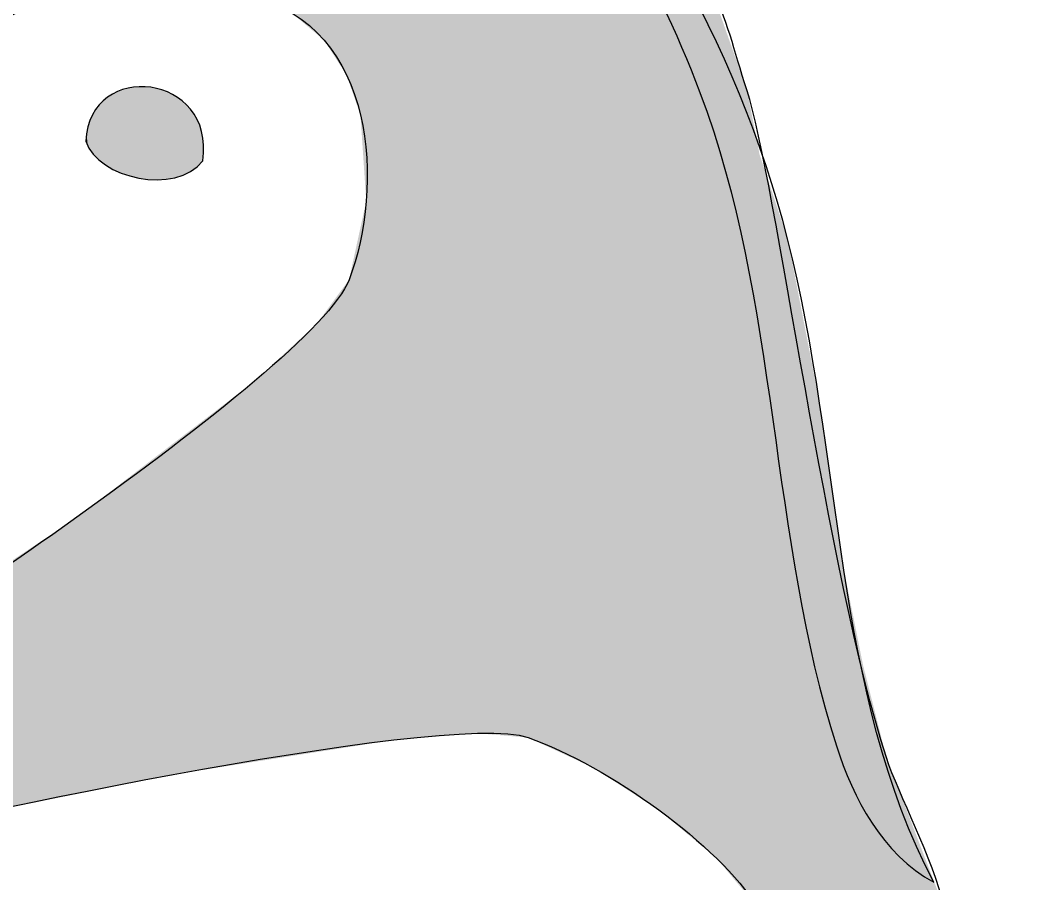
# Model space of a CAD drawing. Extents: x 1.3 to 10.6, y -15.3 to -4.1.
# Drawn here: x 5.085 to 9.815, y -13.227 to -9.14 of the extents above; entities that cross this region are included whole.
import ezdxf

# ---------------------------------------------------------------- set-up
doc = ezdxf.new("R2010")
doc.units = 0
doc.layers.add('_____2', color=7, linetype='CONTINUOUS')

# ---------------------------------------------------------------- blocks, each defined once
blk = doc.blocks.new('*U14')
at = {"layer": '_____2', "color": 7}
for points in [[(5.6464, -9.8878), (5.6037, -9.4616), (5.6464, -9.4562)], [(5.649, -9.8882), (5.6464, -9.4562), (5.649, -9.4558)], [(5.6464, -9.8878), (5.6464, -9.4562), (5.649, -9.8882)], [(5.649, -9.8882), (5.649, -9.4558), (5.69, -9.8939)], [(5.69, -9.8939), (5.69, -9.458), (5.7031, -9.8944)], [(5.7031, -9.8944), (5.7031, -9.4587), (5.7336, -9.8957)], [(5.4992, -9.8322), (5.4884, -9.5144), (5.4992, -9.5056)], [(5.5216, -9.8453), (5.4992, -9.5056), (5.5216, -9.4911)], [(5.4992, -9.8322), (5.4992, -9.5056), (5.5216, -9.8453)], [(5.5239, -9.8466), (5.5216, -9.4911), (5.5239, -9.4899)], [(5.5216, -9.8453), (5.5216, -9.4911), (5.5239, -9.8466)], [(5.5453, -9.8562), (5.5239, -9.4899), (5.5453, -9.4791)], [(5.5239, -9.8466), (5.5239, -9.4899), (5.5453, -9.8562)], [(5.5625, -9.864), (5.5453, -9.4791), (5.5625, -9.4725)], [(5.5453, -9.8562), (5.5453, -9.4791), (5.5625, -9.864)], [(5.5701, -9.8665), (5.5625, -9.4725), (5.5701, -9.4696)], [(5.5625, -9.864), (5.5625, -9.4725), (5.5701, -9.8665)], [(5.5958, -9.8752), (5.5701, -9.4696), (5.5958, -9.4626)], [(5.5701, -9.8665), (5.5701, -9.4696), (5.5958, -9.8752)], [(5.6037, -9.8778), (5.5958, -9.4626), (5.6037, -9.4616)], [(5.5958, -9.8752), (5.5958, -9.4626), (5.6037, -9.8778)], [(5.6037, -9.8778), (5.6037, -9.4616), (5.6464, -9.8878)], [(5.4571, -9.8021), (5.4424, -9.5642), (5.4571, -9.5451)], [(5.4594, -9.8038), (5.4571, -9.5451), (5.4594, -9.5421)], [(5.4571, -9.8021), (5.4571, -9.5451), (5.4594, -9.8038)], [(5.4784, -9.8183), (5.4594, -9.5421), (5.4784, -9.5226)], [(5.4594, -9.8038), (5.4594, -9.5421), (5.4784, -9.8183)], [(5.4884, -9.8259), (5.4784, -9.5226), (5.4884, -9.5144)], [(5.4784, -9.8183), (5.4784, -9.5226), (5.4884, -9.8259)], [(5.4884, -9.8259), (5.4884, -9.5144), (5.4992, -9.8322)], [(5.4277, -9.7711), (5.4154, -9.6162), (5.4277, -9.5889)], [(5.4306, -9.7753), (5.4277, -9.5889), (5.4306, -9.5839)], [(5.4277, -9.7711), (5.4277, -9.5889), (5.4306, -9.7753)], [(5.4424, -9.7872), (5.4306, -9.5839), (5.4424, -9.5642)], [(5.4306, -9.7753), (5.4306, -9.5839), (5.4424, -9.7872)], [(5.4424, -9.7872), (5.4424, -9.5642), (5.4571, -9.8021)], [(5.4058, -9.7367), (5.3992, -9.6787), (5.4058, -9.6461)], [(5.4099, -9.7459), (5.4058, -9.6461), (5.4099, -9.6334)], [(5.4058, -9.7367), (5.4058, -9.6461), (5.4099, -9.7459)], [(5.4154, -9.7537), (5.4099, -9.6334), (5.4154, -9.6162)], [(5.4099, -9.7459), (5.4099, -9.6334), (5.4154, -9.7537)], [(5.4154, -9.7537), (5.4154, -9.6162), (5.4277, -9.7711)], [(5.3992, -9.7218), (5.3957, -9.714), (5.3992, -9.6787)], [(5.3992, -9.7218), (5.3992, -9.6787), (5.4058, -9.7367)]]:
    blk.add_solid(points, dxfattribs=at)
at = {"layer": '_____2', "color": 7, "extrusion": (0, 0, -1)}
for points in [[(-5.69, -9.8939), (-5.649, -9.4558), (-5.69, -9.458)], [(-5.7031, -9.8944), (-5.69, -9.458), (-5.7031, -9.4587)], [(-5.7336, -9.8957), (-5.7031, -9.4587), (-5.7336, -9.4657)], [(-5.7336, -9.8957), (-5.7336, -9.4657), (-5.7562, -9.8944)], [(-5.7562, -9.8944), (-5.7336, -9.4657), (-5.7562, -9.4709)], [(-5.7562, -9.8944), (-5.7562, -9.4709), (-5.7763, -9.8931)], [(-5.7763, -9.8931), (-5.7562, -9.4709), (-5.7763, -9.4795)], [(-5.7763, -9.8931), (-5.7763, -9.4795), (-5.8065, -9.8878)], [(-5.8065, -9.8878), (-5.7763, -9.4795), (-5.8065, -9.4924)], [(-5.8065, -9.8878), (-5.8065, -9.4924), (-5.8174, -9.8859)], [(-5.8174, -9.8859), (-5.8065, -9.4924), (-5.8174, -9.499)], [(-5.8174, -9.8859), (-5.8174, -9.499), (-5.8301, -9.882)], [(-5.8301, -9.882), (-5.8174, -9.499), (-5.8301, -9.5066)], [(-5.8301, -9.882), (-5.8301, -9.5066), (-5.8523, -9.875)], [(-5.8523, -9.875), (-5.8301, -9.5066), (-5.8523, -9.523)], [(-5.8523, -9.875), (-5.8523, -9.523), (-5.856, -9.8738)], [(-5.856, -9.8738), (-5.8523, -9.523), (-5.856, -9.5264)], [(-5.856, -9.8738), (-5.856, -9.5264), (-5.8728, -9.8657)], [(-5.8728, -9.8657), (-5.856, -9.5264), (-5.8728, -9.5416)], [(-5.8728, -9.8657), (-5.8728, -9.5416), (-5.8914, -9.8567)], [(-5.8914, -9.8567), (-5.8728, -9.5416), (-5.8914, -9.5623)], [(-5.8914, -9.8567), (-5.8914, -9.5623), (-5.8916, -9.8565)], [(-5.8916, -9.8565), (-5.8914, -9.5623), (-5.8916, -9.5625)], [(-5.8916, -9.8565), (-5.8916, -9.5625), (-5.9083, -9.8445)], [(-5.9083, -9.8445), (-5.8916, -9.5625), (-5.9083, -9.5855)], [(-5.9083, -9.8445), (-5.9083, -9.5855), (-5.9227, -9.8342)], [(-5.9227, -9.8342), (-5.9083, -9.5855), (-5.9227, -9.6105)], [(-5.9227, -9.8342), (-5.9227, -9.6105), (-5.9228, -9.8341)], [(-5.9228, -9.8341), (-5.9227, -9.6105), (-5.9228, -9.6107)], [(-5.9228, -9.8341), (-5.9228, -9.6107), (-5.9347, -9.8214)], [(-5.9347, -9.8214), (-5.9228, -9.6107), (-5.9347, -9.6381)], [(-5.9347, -9.8214), (-5.9347, -9.6381), (-5.9439, -9.8117)], [(-5.9439, -9.8117), (-5.9347, -9.6381), (-5.9439, -9.6676)], [(-5.9439, -9.8117), (-5.9439, -9.6676), (-5.949, -9.8063)], [(-5.949, -9.8063), (-5.9439, -9.6676), (-5.949, -9.6931)], [(-5.949, -9.8063), (-5.949, -9.6931), (-5.9502, -9.7949)], [(-5.9502, -9.7949), (-5.949, -9.6931), (-5.9502, -9.6992)], [(-5.9502, -9.7949), (-5.9502, -9.6992), (-5.9529, -9.7685)], [(-5.9529, -9.7685), (-5.9502, -9.6992), (-5.9529, -9.7293)], [(-5.9529, -9.7685), (-5.9529, -9.7293), (-5.9533, -9.7328)]]:
    blk.add_solid(points, dxfattribs=at)
blk = doc.blocks.new('*U22')
at = {"layer": '_____2', "color": 7}
for points in [[(8.116, -9.0512), (8.116, -8.7573), (8.1747, -9.1886)], [(8.1747, -9.1886), (8.1747, -8.8475), (8.3006, -9.4835)], [(8.3006, -9.4835), (8.3006, -9.1066), (8.4224, -9.8573)], [(8.4224, -9.8573), (8.4224, -9.3572), (8.4877, -10.1301)], [(8.4877, -10.1301), (8.4877, -9.4914), (8.5144, -10.2419)], [(8.5144, -10.2419), (8.5144, -9.5716), (8.645, -11.0291)], [(8.645, -11.0291), (8.645, -9.963), (8.7157, -11.4938)], [(8.7157, -11.4938), (8.7157, -10.1751), (8.7648, -11.8158)], [(8.7648, -11.8158), (8.7648, -10.4272), (8.867, -12.2421)], [(8.867, -12.2421), (8.867, -10.9525), (8.9462, -12.5729)], [(8.9462, -12.5729), (8.9462, -11.4979), (8.9818, -12.666)], [(8.9818, -12.666), (8.9818, -11.7427), (9.0176, -12.7597)], [(9.0176, -12.7597), (9.0176, -11.9201), (9.1147, -12.9386)], [(9.1147, -12.9386), (9.1147, -12.4018), (9.1366, -12.9654)], [(9.1366, -12.9654), (9.1366, -12.51), (9.243, -13.096)], [(9.243, -13.096), (9.243, -12.8432), (9.2527, -13.1033)], [(9.2527, -13.1033), (9.2527, -12.8738), (9.4075, -13.2185)]]:
    blk.add_solid(points, dxfattribs=at)
at = {"layer": '_____2', "color": 7, "extrusion": (0, 0, -1)}
for points in [[(-8.1747, -9.1886), (-8.116, -8.7573), (-8.1747, -8.8475)], [(-8.3006, -9.4835), (-8.1747, -8.8475), (-8.3006, -9.1066)], [(-8.4224, -9.8573), (-8.3006, -9.1066), (-8.4224, -9.3572)], [(-8.4877, -10.1301), (-8.4224, -9.3572), (-8.4877, -9.4914)], [(-8.5144, -10.2419), (-8.4877, -9.4914), (-8.5144, -9.5716)], [(-8.645, -11.0291), (-8.5144, -9.5716), (-8.645, -9.963)], [(-8.7157, -11.4938), (-8.645, -9.963), (-8.7157, -10.1751)], [(-8.7648, -11.8158), (-8.7157, -10.1751), (-8.7648, -10.4272)], [(-8.867, -12.2421), (-8.7648, -10.4272), (-8.867, -10.9525)], [(-8.9462, -12.5729), (-8.867, -10.9525), (-8.9462, -11.4979)], [(-8.9818, -12.666), (-8.9462, -11.4979), (-8.9818, -11.7427)], [(-9.0176, -12.7597), (-8.9818, -11.7427), (-9.0176, -11.9201)], [(-9.1147, -12.9386), (-9.0176, -11.9201), (-9.1147, -12.4018)], [(-9.1366, -12.9654), (-9.1147, -12.4018), (-9.1366, -12.51)], [(-9.243, -13.096), (-9.1366, -12.51), (-9.243, -12.8432)], [(-9.2527, -13.1033), (-9.243, -12.8432), (-9.2527, -12.8738)]]:
    blk.add_solid(points, dxfattribs=at)
blk = doc.blocks.new('BLOCK_3')
at = {"layer": '_____2'}
for points, knots in [([(9.4075, -13.2185), (9.1615, -13.0845), (9.0265, -12.8213), (8.9462, -12.5729), (8.631, -11.5962), (8.6734, -10.4626), (8.3006, -9.4835), (7.8696, -8.3514), (6.9691, -6.9765), (5.1191, -7.224), (4.1929, -7.3479), (3.5099, -7.9168), (3.1362, -8.6996), (3.3636, -7.2443), (6.1729, -6.56), (7.3784, -7.7773), (7.9568, -8.3612), (8.4777, -9.248), (8.7157, -10.1751), (8.9755, -11.1871), (8.9349, -12.329), (9.4075, -13.2185)], [0, 0, 0, 0, 1, 1, 1, 2, 2, 2, 3, 3, 3, 4, 4, 4, 5, 5, 5, 6, 6, 6, 7, 7, 7, 7]), ([(5.949, -9.8063), (5.8231, -9.9705), (5.4526, -9.8904), (5.3957, -9.714), (5.4153, -9.3236), (6.0113, -9.3927), (5.949, -9.8063)], [0, 0, 0, 0, 1, 1, 1, 2, 2, 2, 2])]:
    blk.add_open_spline(points, degree=3, knots=knots, dxfattribs=at)
at = {"layer": '_____2', "color": 7}
for name in ['*U22', '*U14']:
    blk.add_blockref(name, (0, 0), dxfattribs=at)
blk = doc.blocks.new('BLOCK_2')
at = {"layer": '_____2'}
blk.add_blockref('BLOCK_3', (0, 0), dxfattribs=at)
blk = doc.blocks.new('*U11')
at = {"layer": '_____2', "color": 7}
for points in [[(6.3717, -9.1081), (6.3717, -7.3253), (6.485, -9.2039)], [(6.485, -9.2039), (6.485, -7.3551), (6.4906, -9.2087)], [(6.4906, -9.2087), (6.4906, -7.3576), (6.5231, -9.2361)], [(6.5231, -9.2361), (6.5231, -7.3721), (6.6294, -9.4003)], [(6.6294, -9.4003), (6.6294, -7.4193), (6.6411, -9.4339)], [(6.6411, -9.4339), (6.6411, -7.4245), (6.6951, -9.5893)], [(6.6951, -9.5893), (6.6951, -7.4484), (6.7224, -9.9968)], [(7.2492, -12.5138), (7.2492, -7.7619), (7.3544, -12.5226)], [(7.3544, -12.5226), (7.3544, -7.8304), (7.4886, -12.5339)], [(7.4886, -12.5339), (7.4886, -7.9507), (7.7708, -12.6648)], [(7.7708, -12.6648), (7.7708, -8.2036), (7.7936, -12.6754)], [(7.7936, -12.6754), (7.7936, -8.2312), (8.1062, -12.8764)], [(8.1062, -12.8764), (8.1062, -8.6082), (8.1479, -12.9114)], [(8.1479, -12.9114), (8.1479, -8.6585), (8.345, -13.0764)], [(8.345, -13.0764), (8.345, -8.967), (8.3806, -13.1062)], [(8.3806, -13.1062), (8.3806, -9.0679), (8.5239, -13.2775)], [(8.5239, -13.2775), (8.5239, -9.4745), (8.5711, -13.3339)], [(8.5711, -13.3339), (8.5711, -9.7163), (8.7963, -13.716)], [(6.7224, -12.5658), (6.6951, -10.1218), (6.7224, -9.9968)], [(6.6951, -12.5701), (6.6411, -10.3687), (6.6951, -10.1218)], [(6.6294, -12.5804), (6.5231, -10.5298), (6.6294, -10.3846)], [(6.6411, -12.5786), (6.6294, -10.3846), (6.6411, -10.3687)], [(6.5231, -12.597), (6.4906, -10.5742), (6.5231, -10.5298)], [(6.485, -12.603), (6.3717, -10.6842), (6.485, -10.5793)], [(6.4906, -12.6021), (6.485, -10.5793), (6.4906, -10.5742)], [(6.3717, -12.6208), (6.1942, -10.8483), (6.3717, -10.6842)], [(6.1705, -12.6523), (6.0456, -10.9621), (6.1705, -10.8664)], [(6.1942, -12.6485), (6.1705, -10.8664), (6.1942, -10.8483)], [(8.7963, -13.716), (8.7963, -10.8701), (8.798, -13.7174)], [(8.798, -13.7174), (8.798, -10.8787), (8.9332, -13.8283)], [(6.0456, -12.6718), (5.9721, -11.0184), (6.0456, -10.9621)], [(5.9721, -12.6833), (5.8098, -11.1426), (5.9721, -11.0184)], [(5.8098, -12.7087), (5.7736, -11.1703), (5.8098, -11.1426)], [(5.7736, -12.7161), (5.6119, -11.2942), (5.7736, -11.1703)], [(5.6119, -12.7488), (5.3839, -11.4687), (5.6119, -11.2942)], [(5.3532, -12.8011), (5.1907, -11.6008), (5.3532, -11.4922)], [(5.3839, -12.7949), (5.3532, -11.4922), (5.3839, -11.4687)], [(8.9332, -13.8283), (8.9332, -11.5829), (8.9805, -13.8338)], [(5.1907, -12.8339), (5.0159, -11.7176), (5.1907, -11.6008)], [(8.9805, -13.8338), (8.9805, -11.8287), (9.1357, -13.8517)]]:
    blk.add_solid(points, dxfattribs=at)
at = {"layer": '_____2', "color": 7, "extrusion": (0, 0, -1)}
for points in [[(-6.485, -9.2039), (-6.3717, -7.3253), (-6.485, -7.3551)], [(-6.4906, -9.2087), (-6.485, -7.3551), (-6.4906, -7.3576)], [(-6.5231, -9.2361), (-6.4906, -7.3576), (-6.5231, -7.3721)], [(-6.6294, -9.4003), (-6.5231, -7.3721), (-6.6294, -7.4193)], [(-6.6411, -9.4339), (-6.6294, -7.4193), (-6.6411, -7.4245)], [(-6.6951, -9.5893), (-6.6411, -7.4245), (-6.6951, -7.4484)], [(-6.7224, -9.9968), (-6.6951, -7.4484), (-6.7224, -7.4605)], [(-6.7224, -12.5658), (-6.7224, -7.4605), (-6.8533, -12.5453)], [(-6.8533, -12.5453), (-6.7224, -7.4605), (-6.8533, -7.5187)], [(-6.8533, -12.5453), (-6.8533, -7.5187), (-6.9235, -12.5397)], [(-6.9235, -12.5397), (-6.8533, -7.5187), (-6.9235, -7.5499)], [(-6.9235, -12.5397), (-6.9235, -7.5499), (-7.2492, -12.5138)], [(-7.2492, -12.5138), (-6.9235, -7.5499), (-7.2492, -7.7619)], [(-7.3544, -12.5226), (-7.2492, -7.7619), (-7.3544, -7.8304)], [(-7.4886, -12.5339), (-7.3544, -7.8304), (-7.4886, -7.9507)], [(-7.7708, -12.6648), (-7.4886, -7.9507), (-7.7708, -8.2036)], [(-7.7936, -12.6754), (-7.7708, -8.2036), (-7.7936, -8.2312)], [(-8.1062, -12.8764), (-7.7936, -8.2312), (-8.1062, -8.6082)], [(-8.1479, -12.9114), (-8.1062, -8.6082), (-8.1479, -8.6585)], [(-8.345, -13.0764), (-8.1479, -8.6585), (-8.345, -8.967)], [(-8.3806, -13.1062), (-8.345, -8.967), (-8.3806, -9.0679)], [(-8.5239, -13.2775), (-8.3806, -9.0679), (-8.5239, -9.4745)], [(-8.5711, -13.3339), (-8.5239, -9.4745), (-8.5711, -9.7163)], [(-8.7963, -13.716), (-8.5711, -9.7163), (-8.7963, -10.8701)], [(-6.6951, -12.5701), (-6.6951, -10.1218), (-6.7224, -12.5658)], [(-6.6294, -12.5804), (-6.6294, -10.3846), (-6.6411, -12.5786)], [(-6.6411, -12.5786), (-6.6411, -10.3687), (-6.6951, -12.5701)], [(-6.5231, -12.597), (-6.5231, -10.5298), (-6.6294, -12.5804)], [(-6.485, -12.603), (-6.485, -10.5793), (-6.4906, -12.6021)], [(-6.4906, -12.6021), (-6.4906, -10.5742), (-6.5231, -12.597)], [(-6.3717, -12.6208), (-6.3717, -10.6842), (-6.485, -12.603)], [(-6.1705, -12.6523), (-6.1705, -10.8664), (-6.1942, -12.6485)], [(-6.1942, -12.6485), (-6.1942, -10.8483), (-6.3717, -12.6208)], [(-8.798, -13.7174), (-8.7963, -10.8701), (-8.798, -10.8787)], [(-8.9332, -13.8283), (-8.798, -10.8787), (-8.9332, -11.5829)], [(-6.0456, -12.6718), (-6.0456, -10.9621), (-6.1705, -12.6523)], [(-5.9721, -12.6833), (-5.9721, -11.0184), (-6.0456, -12.6718)], [(-5.8098, -12.7087), (-5.8098, -11.1426), (-5.9721, -12.6833)], [(-5.7736, -12.7161), (-5.7736, -11.1703), (-5.8098, -12.7087)], [(-5.6119, -12.7488), (-5.6119, -11.2942), (-5.7736, -12.7161)], [(-5.3532, -12.8011), (-5.3532, -11.4922), (-5.3839, -12.7949)], [(-5.3839, -12.7949), (-5.3839, -11.4687), (-5.6119, -12.7488)], [(-8.9805, -13.8338), (-8.9332, -11.5829), (-8.9805, -11.8287)], [(-5.1907, -12.8339), (-5.1907, -11.6008), (-5.3532, -12.8011)], [(-5.0159, -12.8693), (-5.0159, -11.7176), (-5.1907, -12.8339)], [(-9.1357, -13.8517), (-8.9805, -11.8287), (-9.1357, -12.4416)], [(-9.1357, -13.8517), (-9.1357, -12.4416), (-9.1829, -13.8373)], [(-9.1829, -13.8373), (-9.1357, -12.4416), (-9.1829, -12.628)], [(-9.1829, -13.8373), (-9.1829, -12.628), (-9.3375, -13.7903)], [(-9.3375, -13.7903), (-9.1829, -12.628), (-9.3375, -13.0307)], [(-9.3375, -13.7903), (-9.3375, -13.0307), (-9.4461, -13.6766)], [(-9.4461, -13.6766), (-9.3375, -13.0307), (-9.4461, -13.3135)]]:
    blk.add_solid(points, dxfattribs=at)

msp = doc.modelspace()

# ---------------------------------------------------------------- linework, layer by layer
at = {"layer": '_____2'}
msp.add_open_spline([(8.5711, -13.3339), (8.3933, -13.0455), (7.87, -12.669), (7.4886, -12.5339), (7.1072, -12.3989), (4.4759, -12.9625), (4.2407, -13.0517), (4.0056, -13.141), (3.2877, -13.1051), (2.7345, -13.0517), (2.9304, -12.6042), (3.7608, -12.5274), (4.0054, -12.3927), (4.25, -12.258), (6.4764, -10.8007), (6.6411, -10.3687), (6.8058, -9.9367), (6.7772, -9.1693), (6.1705, -9.0275), (5.1153, -8.6064), (3.9832, -9.93), (4.0054, -9.9922), (4.0277, -10.0543), (3.6308, -9.1429), (3.1457, -9.4663), (2.5278, -7.9573), (5.6003, -5.9531), (7.7708, -8.2036), (8.4298, -8.9443), (8.3919, -9.0749), (8.5239, -9.4745), (8.6558, -9.8742), (8.9032, -11.7681), (9.1829, -12.628), (9.3004, -12.9897), (9.8147, -13.7694), (9.1357, -13.8517), (8.8057, -13.892), (8.7488, -13.6223), (8.5711, -13.3339)], degree=3, knots=[0, 0, 0, 0, 1, 1, 1, 2, 2, 2, 3, 3, 3, 4, 4, 4, 5, 5, 5, 6, 6, 6, 7, 7, 7, 8, 8, 8, 9, 9, 9, 10, 10, 10, 11, 11, 11, 12, 12, 12, 13, 13, 13, 13], dxfattribs=at)

# ---------------------------------------------------------------- block references
msp.add_blockref('BLOCK_2', (0, 0), dxfattribs=at)
at = {"layer": '_____2', "color": 7}
msp.add_blockref('*U11', (0, 0), dxfattribs=at)

doc.saveas('drawing.dxf')
